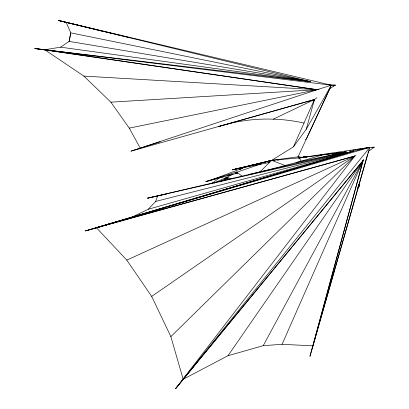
<?xml version="1.0" encoding="UTF-8"?>
<svg xmlns="http://www.w3.org/2000/svg" width="409" height="409" viewBox="0 0 409 409"><rect width="100%" height="100%" fill="white"/><g stroke="black" fill="none" stroke-linecap="round" stroke-linejoin="round"><path stroke-width="0.61" d="M358.12 187.005L358.069 188.074L359.583 185.538L358.826 184.715M140.246 148.099L129.27 128.124L110.859 102.168L83.891 76.115L44.76 49.76L60.598 47.163L69.126 41.391L70.803 32.868L66.12 22.285L67.275 22.807M368.719 151.12L374.204 147.153L369.797 147.363L309.966 356.244L363.12 160.492L363.713 159.372M259.623 172.24L271.607 160.364L293.493 146.795L306.269 129.249L314.434 99.535L316.888 97.649M309.966 356.244L367.619 154.183M367.967 152.951L368.494 151.11M130.405 217.915L148.283 209.25L155.671 201.433L157.644 195.87M313.488 101.913L314.434 99.535L131.023 151.141L317.133 89.694L331.31 85.2L335.482 85.113L329.72 88.615M183.16 379.261L227.982 355.723L263.212 345.687L282.077 344.291L363.12 160.492L183.16 379.261L170.86 336.617L151.688 296.402L126.785 260.114L96.386 227.711L353.872 151.023L369.797 147.363L175.681 388.55L354.828 156.049L355.963 155.507M293.493 146.795L314.434 99.535L218.181 126.606L232.286 122.874A177.005 171.54 87.4 0 1 268.268 119.055L275.487 119.234A177.005 171.54 87.4 0 1 304.01 123.058M298.682 158.007L299.189 158.078L298.682 158.007L298.054 156.831L331.31 85.2L58.385 20.45L87.536 27.582M330.109 88.221L306.438 138.769L305.492 139.617M263.212 345.687L363.12 160.492L312.941 345.856L282.077 344.291M306.269 129.249L331.31 85.2L34.796 48.528L317.133 89.694L318.979 89.336M329.056 89.827L329.695 88.727M227.982 355.723L363.12 160.492L175.681 388.55L193.733 366.208M357.522 188.37L359.583 185.538L358.995 184.617M69.095 41.411L70.803 32.868L310.426 81.636L34.796 48.528L77.245 54.06M241.622 168.866L242.522 167.976M170.86 336.617L354.828 156.049L96.386 227.711L112.787 222.987M357.967 186.923L359.583 185.538L358.851 184.822M241.479 168.713L242.972 167.532L245.431 166.918M221.704 180.901L222.695 180.144M224.674 178.641L232.092 174.403M240.896 169.009L242.972 167.532L245.451 166.938M151.688 296.402L354.828 156.049L85.522 230.901L353.872 151.023L147.613 198.161L163.206 194.72M239.843 169.648L242.972 167.532L244.214 167.317M358.795 184.98L359.138 184.776M359.24 185.742L359.583 185.538M239.72 169.459L242.972 167.532M235.165 172.797L261.131 163.861M233.058 174.137L229.761 175.625M273.258 119.183L314.434 99.535M267.097 161.867L268.8 161.069L269.495 162.46L232.353 169.812L271.607 160.364L298.054 156.831L303.1 157.516M214.163 183.114L226.151 177.511L232.2 178.667M126.785 260.114L354.828 156.049M219.158 181.893L228.437 177.951L223.774 179.561M373.049 147.623L374.204 147.153L371.822 147.455M333.335 85.982L335.482 85.113L329.736 85.098M213.57 179.214L245.63 167.005M268.79 161.304L271.607 160.364L299.414 157.864L346.592 151.887M131.023 151.141L160.149 141.795M220.947 176.795L205.845 181.616L237.91 172.997L235.553 173.411M242.348 176.381L236.637 172.025L205.845 181.616L219.551 177.716A65.374 46.314 -22.1 0 1 211.381 183.6M133.457 217L135.287 216.453M137.731 215.722L140.783 214.807M144.449 213.713L146.279 213.166M148.723 212.435L152.997 211.151M155.435 210.42L158.487 209.51M159.709 209.142L163.983 207.864M167.649 206.765L169.479 206.218M170.701 205.855L174.975 204.572M178.641 203.477L181.693 202.562M182.915 202.199L192.68 199.275M193.902 198.907L203.672 195.983M204.894 195.62L215.886 192.327M217.107 191.964L353.872 151.023L155.671 201.433M114.004 222.639L125.543 219.316M118.661 221.361L85.522 230.901L369.797 147.363L299.414 157.864L301.05 161.243M121.115 220.65L122.956 220.124M125.41 219.413L127.25 218.887M220.144 177.542L223.703 176.53M227.859 175.349L229.638 174.837M148.283 209.25L353.872 151.023M246.663 166.611L271.607 160.364L274.756 160.231M245.651 166.903L232.353 169.812L268.8 161.069M248.554 166.197L252.276 165.308M255.374 164.571L257.235 164.127M262.2 162.94L265.916 162.051M248.723 174.577L256.223 172.792A155.993 15.332 -12.2 0 0 291.643 163.758L298.176 161.964A155.993 15.332 -12.2 0 0 321.944 155.001M147.613 198.161L345.349 152.03L320.661 154.945M232.353 169.812L254.071 164.847M255.308 164.561L257.174 164.137M367.579 147.874L369.797 147.363L362.313 148.62M164.454 194.444L166.949 193.892M246.223 166.775L248.692 166.238M249.925 165.967L251.162 165.696M296.172 162.516L345.349 152.03L332.026 155.139M129.27 128.124L317.133 89.694L44.76 49.76M344.859 151.545L346.106 151.34M349.848 150.711L351.096 150.502M352.338 150.292L353.586 150.083M354.833 149.873L356.081 149.663M357.328 149.454L361.065 148.83M110.859 102.168L317.133 89.694L83.891 76.115M277.271 160.123L279.163 160.042M330.145 85.164L331.31 85.2M60.598 47.163L310.426 81.636L58.385 20.45L111.718 33.374M69.126 41.391L310.426 81.636M298.054 156.831L303.074 157.71M114.561 34.029L119.781 35.327M121.391 35.685L123.252 36.14M124.745 36.529L128.84 37.495M88.773 27.889L92.495 28.799M93.738 29.1L97.46 30.01M100.558 30.772L102.419 31.227M110.481 33.195L111.723 33.502M268.299 162.163L269.495 162.46M299.991 158.073A4.494 2.97 -28.1 0 0 303.923 156.156L306.898 157.276M271.607 160.364L285.881 165.783M303.923 156.156L306.786 157.353M236.637 172.025A24.903 17.112 -24.3 0 1 235.477 172.777"/></g></svg>
